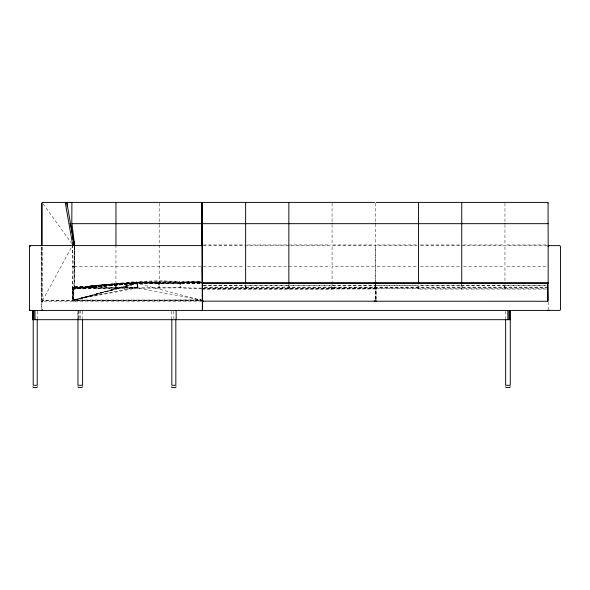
<?xml version="1.0" encoding="UTF-8"?>
<svg xmlns="http://www.w3.org/2000/svg" width="590" height="590" viewBox="0 0 590 590"><rect width="100%" height="100%" fill="white"/><g stroke="black" fill="none" stroke-linecap="round" stroke-linejoin="round"><path stroke-width="0.44" stroke-dasharray="2.95 2.21" d="M41.853 309.654L41.853 247.195L41.875 300.391L42.62 301.055M77.954 311.262L77.954 318.843L77.954 310.421M93.39 285.73L73.558 287.551L73.035 289.056L73.647 289.004L73.647 300.399L201.463 300L137.322 287.927L137.322 282.256L73.403 288.296L72.872 289.004L72.88 300.399L73.263 301.062L73.647 300.782M158.585 282.064L138.281 281.895L137.618 283.414L73.647 300.399L73.647 288.23L72.968 288.635M375.55 284.351L375.292 285.294L375.299 283.414L375.292 300.399L375.292 284.314M375.292 281.305L375.292 245.868M374.473 288.355L374.517 288.237A0.774 0.767 0 0 1 375.292 289.004L375.55 286.239L376.258 285.73L417.55 285.73L418.509 287.183L419.475 285.73L460.768 285.73L461.734 287.183L462.7 285.73L503.993 285.73L504.952 287.183L505.918 285.73L546.296 285.73M73.544 288.525L74.288 287.264L74.266 267.491L73.89 266.828L72.725 266.569L73.912 266.319L74.288 265.655L74.414 247.424M73.47 300.391L73.086 300.671L72.703 300L72.703 287.905L137.293 282.256L201.463 282.249M137.551 282.883L137.5 283.414L73.647 300.399L138.259 282.308L157.943 281.637L159.086 283.414L160.089 281.873L179.729 281.873L180.695 283.414L180.953 282.448L201.227 282.448M74.288 267.491L73.92 287.861L72.747 288.185L73.204 266.569L72.622 244.961M116.09 284.505L116.658 283.458L136.423 281.585L137.536 283.414L201.64 300.399L42.473 300.391L42.473 301.055M202.23 288.908L180.511 287.824L115.913 288.466L116.215 287.079M94.385 287.065L94.57 285.707M94.385 287.02L115.832 285.081L115.832 288.473L94.385 288.34L94.688 286.954M94.562 287.175L95.307 285.56L114.873 283.849L115.832 285.508M201.64 301.166L42.62 301.158L41.846 301.933L42.473 301.261M116.09 284.078L115.913 285.073L137.359 283.03L201.64 283.03M115.913 285.494L116.09 284.262M42.074 301.933L42.347 301.261M93.958 285.995L94.304 287.072L72.747 289.189L73.684 287.042L93.685 285.722M137.322 283.03L73.47 289.07L73.47 300L137.322 283.03L137.433 282.256L137.441 287.153L73.403 287.839L72.695 288.613L137.322 287.927L137.359 283.03L138.104 281.511L157.899 280.788L158.902 282.337L158.902 287.935L158.4 286.578M73.728 288.621L137.618 283.03L137.536 283.414L201.64 283.414M137.618 283.03L137.536 283.414L137.618 282.647M201.456 288.134L137.293 287.153L137.322 287.927L137.794 286.57M137.736 282.448L137.359 283.856L136.268 282.404L116.702 283.879L136.268 283.458L137.359 284.911L138.259 283.37L157.943 283.517L158.902 285.058L159.868 283.517L179.508 283.613L180.511 285.162L181.477 283.613L201.264 283.761M72.747 289.189L73.035 287.677L93.958 287.404L94.304 288.348L94.304 286.939M41.905 301.933L42.62 301.261L42.406 300.775L72.548 300.775M72.791 288.702L73.374 289.004M245.13 287.662L245.632 289.056L246.133 287.662M288.348 287.662L288.849 289.056L289.351 287.662M332.568 287.662L332.074 289.056L202.407 289.056M461.233 287.662L461.734 289.056L462.236 287.662M504.45 287.662L504.952 289.056L505.453 287.662M201.463 300L73.47 300L137.433 283.03L158.902 282.337L159.868 280.796L179.552 281.482L180.511 283.023L180.511 287.824L180.016 286.475M158.902 287.935L159.403 286.578M180.511 287.824L181.012 286.475M288.849 285.294L289.107 284.351M461.734 285.294L461.992 284.351M546.333 289.056L418.509 289.056L418.251 288.068L375.55 288.068L375.793 287.662M181.064 282.212L180.511 283.62L179.552 282.079L159.868 281.637L158.902 283.178L158.533 281.976M42.62 300.391L71.412 247.372M94.57 285.84L94.828 285.435M116.097 284.026L136.401 281.968L137.197 282.47M419.011 287.662L418.509 289.056L418.509 284.579M180.879 282.411L181.698 281.873L201.404 281.873M376.103 288.355L546.48 288.296M246.126 287.691L245.632 288.185L245.138 287.691M289.343 287.691L288.849 288.185L288.355 287.691M332.568 287.691L332.074 288.185L331.573 287.691M74.37 266.319L74.746 265.655L74.458 247.424M74.163 287.691L74.746 267.491L74.111 266.732L74.62 267.071M73.403 287.839L73.042 287.964M181.012 282.263L201.264 281.482L181.521 281.482L180.511 283.023L158.902 282.337M115.397 283.989L94.688 285.545M94.828 285.567L114.74 283.628L116.009 285.294L116.687 283.709M203.181 288.296L375.292 288.23M376.066 288.237L375.402 288.621L376.066 288.237L376.066 300.399L376.066 289.004L203.174 289.004M73.47 300L137.293 287.153M72.725 288.185L73.632 288.023M73.698 288.34L73.263 288.421L137.293 287.544M116.658 283.643L136.224 283.466M73.212 288.068L94.142 286.239L94.481 287.183M137.47 282.647L201.64 282.647L137.618 283.414L137.544 282.647L72.88 288.296L72.88 300.399M72.703 288.363L73.47 288.296M73.035 289.056L137.618 283.414L137.544 282.647M374.812 288.289L375.233 288.252M114.696 283.812L95.174 285.317M73.403 288.296L137.441 287.153M93.168 286.895L73.728 287.042L93.707 285.789M42.325 301.933L42.62 247.195M73.322 300.671L72.806 300.391M73.499 301.062L72.983 300.782L201.456 300.775M203.329 244.961L243.788 244.961M247.468 244.961L287.927 244.961M288.849 244.961L330.23 244.961M332.989 244.961L374.37 244.961M377.128 244.961L417.595 244.961M420.353 244.961L460.812 244.961M463.57 244.961L504.037 244.961M506.795 244.961L548.176 244.961M203.38 245.595L417.012 245.595M420.692 245.595L547.771 245.595M72.747 266.569L73.204 266.569M74.288 266.569L201.492 266.569M203.329 266.569L243.788 266.569M247.468 266.569L287.927 266.569M288.849 266.569L330.23 266.569M374.37 266.569L332.074 266.569L332.074 281.88M377.128 266.569L417.595 266.569M420.353 266.569L460.812 266.569M463.57 266.569L504.037 266.569M506.795 266.569L548.176 266.569M203.329 285.287L546.333 285.287M203.373 285.73L244.666 285.73L245.632 287.183L246.591 285.73L287.883 285.73L288.849 287.183L289.815 285.73L331.108 285.73L332.074 287.183L333.033 285.73L374.326 285.73L375.034 286.239L375.299 289.004M332.332 288.068L375.034 288.068L375.034 286.239M202.407 288.185L375.292 288.185L374.798 287.691M72.872 289.004L73.757 289.004L73.691 288.237L73.617 288.621M73.086 300.671L73.47 300.775M73.263 301.062L73.647 301.166M41.949 301.549L42.62 301.549M41.853 301.933L42.62 301.933M137.33 287.153L137.433 287.927L73.58 300L73.47 287.839L73.544 288.687L137.404 282.647L137.367 282.263M93.36 285.634L93.958 286.128M73.632 266.732L74.163 267.071M93.685 285.634L94.142 286.239M418.008 287.662L418.251 288.068M374.79 287.662L375.034 288.068M331.573 287.662L332.074 289.056L332.074 282.78M43.159 203.919L71.648 243.471M136.887 286.755L137.359 287.927M115.36 283.908L115.67 284.351M115.36 287.308L115.832 288.473M74.192 246.782L74.746 265.655L74.296 245.602M375.284 283.414L375.292 285.287M548.154 301.933L548.154 309.654M505.645 311.262L505.645 318.843M504.952 203.285L504.952 222.791M504.952 224.569L504.952 244.076M504.952 246.76L504.952 265.67M504.952 267.477L504.952 283.679M504.952 284.579L504.952 289.056M461.734 283.414L461.734 289.056M375.55 286.239L375.55 288.068M375.292 203.167L375.292 300.399M332.074 203.285L332.074 222.791M332.074 224.569L332.074 244.076M332.074 246.76L332.074 265.67M288.849 284.579L288.849 289.056M245.632 284.579L245.632 289.056M173.829 311.262L173.829 318.843M171.513 311.262L171.513 318.843M159.189 203.285L159.189 223.676M159.189 224.569L159.189 244.076M159.189 244.961L159.189 288.185M137.433 282.256L137.433 283.03M116.097 283.842L116.09 287.478M115.965 244.961L115.913 288.466M94.385 286.932L94.385 288.34M82.585 311.262L82.585 318.843M80.27 310.421L80.27 318.843M79.112 310.421L79.112 318.843M78.264 310.421L78.264 318.843M74.266 245.882L74.288 265.655M72.725 244.961L72.747 300.391M72.548 300.391L72.57 301.158M41.462 247.284L41.462 308.732M37.222 311.262L37.222 318.843M73.58 288.237L73.042 288.421L73.58 288.237M548.176 287.175L203.329 287.175L548.176 287.183M375.764 288.289L375.351 288.252L375.764 288.289M374.901 288.34L374.517 288.237L374.901 288.34M75.063 301.158L74.288 300.391A0.774 0.774 0 0 0 75.063 301.158"/><path stroke-width="0.89" d="M202.348 300.399L202.149 266.828M202.385 301.947L202.385 309.654L202.385 246.362M547.697 283.414L547.948 300.399L547.948 282.647M29.699 246.362L30.274 245.787L29.5 246.362L29.5 309.654M29.5 246.362L30.274 245.595L201.61 245.595M41.875 203.167L41.875 245.359L41.853 203.167L42.65 202.4M37.502 386.834L36.646 387.601L33.306 387.527L32.87 386.834M82.585 386.834L81.737 387.601L78.389 387.527L77.954 386.834M176.145 386.834L175.289 387.601L171.948 387.527L171.513 386.834M510.269 386.834L509.421 387.601L506.073 387.527L505.645 386.834M375.447 283.03L376.066 282.647L376.066 283.414M201.485 245.882L202.252 245.123L202.252 266.415L202.149 245.219M202.112 266.872L202.252 282.699M375.683 282.75L375.402 283.03A0.774 0.767 0 0 1 376.066 282.647M202.798 282.75L202.51 283.03A0.774 0.767 0 0 1 203.174 282.647L202.798 282.75L203.181 282.647M201.913 222.946L202.252 202.4L201.485 203.034L201.485 222.504L202.252 223.367L202.407 202.4M201.913 244.231L202.252 223.676L201.485 224.318L201.485 243.788L202.252 244.651L202.252 223.676L159.344 223.676M73.485 244.651L73.979 243.788M115.81 223.676L71.951 223.676M159.027 223.676L116.127 223.676M245.469 223.676L202.569 223.676M288.687 223.676L245.787 223.676M331.912 223.676L289.012 223.676M375.129 223.676L332.229 223.676M548.921 245.595L548.553 245.676L559.726 245.595L560.5 246.362L560.5 309.654L559.726 310.421L548.553 310.34L548.921 310.421M30.274 245.595L29.736 246.148M202.259 283.03L202.186 283.414L548.176 283.414L547.911 282.448M202.348 283.414L202.186 282.647M42.62 202.4L201.64 202.4M203.181 202.4L374.517 202.4M376.066 202.4L547.402 202.4M375.454 223.676L418.354 223.676M418.671 223.676L461.572 223.676M461.889 223.676L504.797 223.676M505.114 223.676L548.176 223.676M201.935 282.647L202.414 283.414L202.149 282.448M202.466 282.647L548.176 282.647M201.972 301.158L547.771 301.261L547.402 301.062L548.073 300.775L547.402 301.158L547.771 301.261M42.62 310.318L41.956 310.038M30.274 310.421L29.898 310.34L30.274 310.421A0.774 0.774 0 0 1 29.559 309.949L30.274 310.421L547.771 310.421M547.409 283.03L547.948 283.414L547.409 283.414L547.402 282.647M73.669 244.961L74.428 245.602M73.536 244.961L74.296 245.602M73.529 245.123L74.252 245.647M71.147 202.4L71.906 203.034L71.803 222.504L74.547 244.503L72.924 238.434M66.412 202.451L66.921 203.034L70.358 222.74M70.476 223.92L69.893 223.676L70.675 224.318L73.986 243.788L70.675 224.318M42.008 310.038L42.62 310.421L42.62 310.038M548.154 246.008L548.154 281.895M548.058 202.768L548.176 246.76M548.073 202.783L548.176 203.167M202.311 283.03L202.407 283.414M65.357 203.167L72.725 244.961M66.921 203.034L67.282 206.625M510.173 310.421L510.173 319.684M509.856 310.421L509.856 319.684M509.015 310.421L509.015 319.684M507.857 310.421L507.857 319.684M505.645 319.684L505.645 385.285L510.276 385.285L510.276 319.684L32.693 319.684L32.693 310.421M461.734 202.4L461.734 282.78M418.509 202.4L418.509 282.78M375.771 282.647L375.771 283.414M375.52 282.647L375.52 283.414M288.849 202.4L288.849 282.78M245.632 202.4L245.632 282.78M202.149 202.451L202.149 223.227M202.149 223.728L202.149 244.503M201.721 202.812L201.721 222.74M201.721 224.097L201.721 244.024M176.145 310.421L176.145 319.684M175.835 319.684L175.835 385.285L171.823 385.285L171.823 319.684M115.965 202.4L115.965 244.961M82.585 319.684L82.585 385.285L77.954 385.285L77.954 319.684M37.222 319.684L37.222 385.285L33.21 385.285L33.21 319.684M35.009 310.421L35.009 319.684M33.851 310.421L33.851 319.684M33.003 310.421L33.003 319.684M374.901 282.75A0.774 0.774 0 0 1 375.181 283.03M374.517 283.03L374.517 283.414L374.517 283.03M202.001 310.318L201.61 310.421L202.001 310.318M374.908 301.062L374.517 301.166L374.908 301.062M547.771 310.318L547.38 310.421L547.771 310.318M41.455 245.676L41.079 245.595L41.462 245.698M203.181 301.062L202.798 301.062L203.181 301.062M376.066 301.062L375.675 301.062L376.066 301.062M66.434 202.451L66.478 202.481M73.912 245.219L73.957 245.263"/></g></svg>
